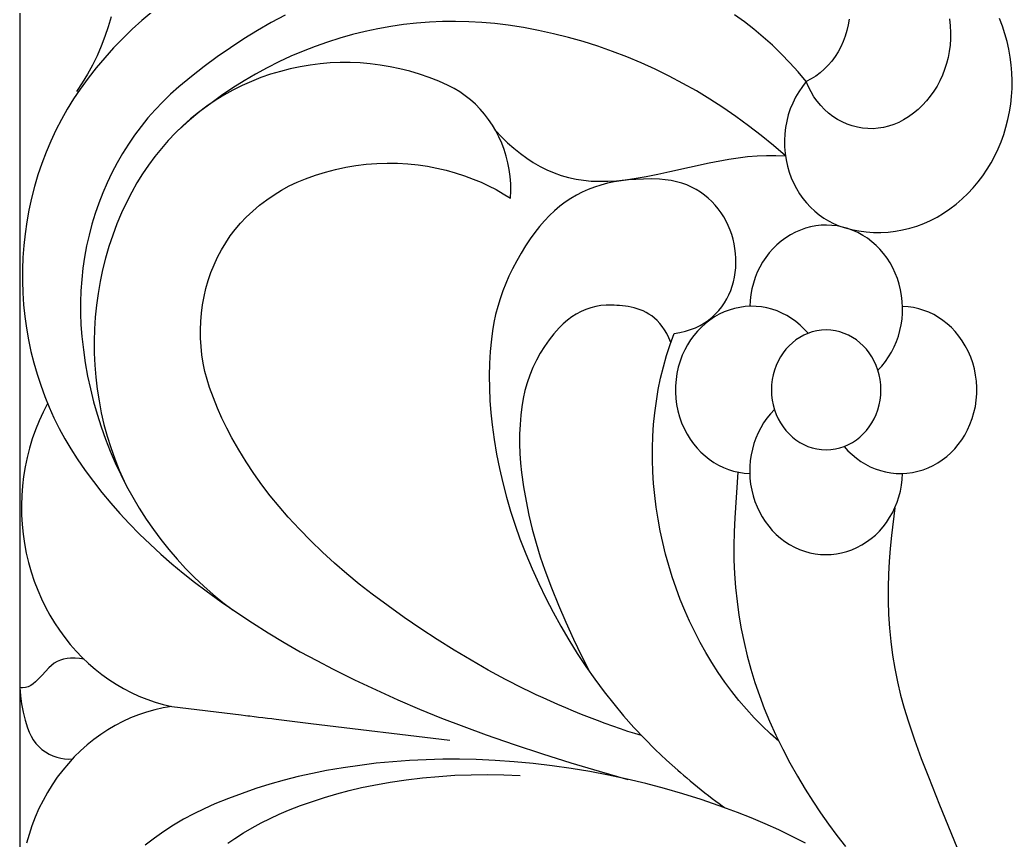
# Model space of a CAD drawing. Header units: millimetres. Extents: x 5940 to 9066, y 1327 to 3250.
# Drawn here: x 6726.5 to 6892.7, y 2770.7 to 2908.1 of the extents above; entities that cross this region are included whole.
import ezdxf

# ---------------------------------------------------------------- set-up
doc = ezdxf.new("R2010")
doc.units = ezdxf.units.MM
doc.layers.add('Default Layer', color=7, linetype='Continuous', lineweight=30)

msp = doc.modelspace()

# ---------------------------------------------------------------- linework, layer by layer
at = {"layer": 'Default Layer', "color": 18, "lineweight": 30, "true_color": 0x000000}
for points in [[(6748.6, 2909.36), (6746.93, 2907.94), (6745.31, 2906.47), (6743.74, 2904.94), (6742.22, 2903.35), (6740.74, 2901.71), (6739.32, 2900.01), (6737.95, 2898.26), (6736.63, 2896.46), (6736.63, 2896.46), (6735.51, 2894.81), (6734.46, 2893.11), (6733.47, 2891.37), (6732.54, 2889.58), (6731.69, 2887.76), (6730.9, 2885.9), (6730.18, 2884.01), (6729.53, 2882.08), (6728.95, 2880.12), (6728.95, 2880.12), (6728.45, 2878.17), (6728.02, 2876.2), (6727.67, 2874.23), (6727.38, 2872.24), (6727.17, 2870.26), (6727.02, 2868.27), (6726.95, 2866.28), (6726.95, 2864.29), (6727.01, 2862.31), (6727.15, 2860.33), (6727.35, 2858.36), (6727.62, 2856.4), (6727.96, 2854.45), (6728.37, 2852.52), (6728.85, 2850.61), (6729.39, 2848.71), (6730, 2846.84), (6730.68, 2844.99), (6731.42, 2843.17), (6732.23, 2841.37), (6733.1, 2839.61), (6734.04, 2837.88), (6735.04, 2836.18), (6736.11, 2834.52), (6736.11, 2834.52), (6737.44, 2832.6), (6738.82, 2830.72), (6740.25, 2828.89), (6741.73, 2827.1), (6743.26, 2825.37), (6744.83, 2823.68), (6744.83, 2823.68), (6746.56, 2821.93), (6748.33, 2820.22), (6750.13, 2818.56), (6751.97, 2816.95), (6753.84, 2815.39), (6755.75, 2813.88), (6757.69, 2812.41), (6757.69, 2812.41), (6760.24, 2810.57), (6762.83, 2808.79), (6765.45, 2807.06), (6768.1, 2805.39), (6770.77, 2803.78), (6773.48, 2802.23), (6776.22, 2800.74), (6778.98, 2799.3), (6778.98, 2799.3), (6782.56, 2797.53), (6786.17, 2795.83), (6789.8, 2794.19), (6793.46, 2792.62), (6797.15, 2791.12), (6800.85, 2789.68), (6804.58, 2788.32), (6804.58, 2788.32), (6809.29, 2786.68), (6814.03, 2785.11), (6818.78, 2783.61), (6823.55, 2782.19), (6828.34, 2780.84)], [(6741.79, 2908.55), (6741.3, 2906.88), (6740.75, 2905.24), (6740.13, 2903.62), (6739.44, 2902.04), (6738.68, 2900.48), (6737.85, 2898.97), (6736.95, 2897.49), (6735.99, 2896.06)], [(6770.94, 2908.86), (6768.6, 2907.6), (6766.29, 2906.26), (6764.01, 2904.86), (6761.77, 2903.39), (6759.56, 2901.85), (6757.38, 2900.24), (6755.24, 2898.57), (6753.14, 2896.82), (6753.14, 2896.82), (6751.76, 2895.6), (6750.45, 2894.33), (6749.18, 2893), (6747.97, 2891.63), (6746.82, 2890.2), (6745.73, 2888.74), (6744.69, 2887.22), (6743.71, 2885.67), (6742.79, 2884.08), (6741.94, 2882.45), (6741.14, 2880.78), (6740.41, 2879.08), (6739.73, 2877.35), (6739.13, 2875.6), (6738.58, 2873.82), (6738.11, 2872.01), (6737.7, 2870.18), (6737.35, 2868.33), (6737.08, 2866.47), (6736.87, 2864.58), (6736.73, 2862.69), (6736.66, 2860.78), (6736.67, 2858.87), (6736.75, 2856.95), (6736.9, 2855.02), (6736.9, 2855.02), (6737.15, 2852.79), (6737.47, 2850.59), (6737.86, 2848.4), (6738.32, 2846.24), (6738.85, 2844.1), (6739.45, 2841.99), (6740.11, 2839.9), (6740.84, 2837.85), (6741.63, 2835.83), (6742.48, 2833.84), (6743.4, 2831.88), (6744.38, 2829.96), (6745.42, 2828.09), (6746.51, 2826.25), (6747.67, 2824.45), (6748.88, 2822.7), (6750.15, 2820.99), (6751.47, 2819.33), (6752.85, 2817.72), (6754.28, 2816.16), (6755.77, 2814.65), (6757.3, 2813.2), (6758.89, 2811.8), (6760.53, 2810.46), (6762.21, 2809.18)], [(6882.17, 2908.2), (6882.3, 2907.03), (6882.3, 2907.03), (6882.36, 2905.95), (6882.35, 2904.88), (6882.28, 2903.82), (6882.14, 2902.78), (6881.95, 2901.75), (6881.69, 2900.74), (6881.37, 2899.75), (6881, 2898.79), (6880.58, 2897.86), (6880.1, 2896.96), (6879.56, 2896.1), (6878.98, 2895.28), (6878.34, 2894.49), (6877.66, 2893.75), (6876.93, 2893.06), (6876.16, 2892.41), (6875.34, 2891.82), (6874.48, 2891.29), (6874.48, 2891.29), (6873.68, 2890.87), (6872.85, 2890.52), (6872, 2890.24), (6871.14, 2890.03), (6870.27, 2889.89), (6869.4, 2889.82), (6868.52, 2889.83), (6867.64, 2889.91), (6866.77, 2890.06), (6865.9, 2890.28), (6865.05, 2890.58), (6865.05, 2890.58), (6864.22, 2890.95), (6863.43, 2891.38), (6862.67, 2891.88), (6861.94, 2892.43), (6861.27, 2893.04), (6860.63, 2893.7), (6860.04, 2894.42), (6859.5, 2895.18), (6859.02, 2895.99), (6858.59, 2896.84), (6858.21, 2897.72), (6858.21, 2897.72), (6856.86, 2899.33), (6855.46, 2900.87), (6854.01, 2902.36), (6852.53, 2903.79), (6851.01, 2905.16), (6849.44, 2906.48), (6847.84, 2907.73), (6846.21, 2908.92)], [(6865.37, 2908.18), (6865.22, 2907.21), (6865.01, 2906.25), (6865.01, 2906.25), (6864.73, 2905.31), (6864.4, 2904.41), (6864, 2903.53), (6863.55, 2902.7), (6863.04, 2901.9), (6862.49, 2901.15), (6861.88, 2900.45), (6861.23, 2899.79), (6860.54, 2899.19), (6859.8, 2898.64), (6859.02, 2898.15), (6858.21, 2897.72), (6858.21, 2897.72), (6857.55, 2896.89), (6856.94, 2896), (6856.41, 2895.08), (6855.94, 2894.12), (6855.53, 2893.13), (6855.19, 2892.12), (6854.93, 2891.08), (6854.73, 2890.02), (6854.6, 2888.95), (6854.55, 2887.86), (6854.57, 2886.78), (6854.66, 2885.69), (6854.82, 2884.6), (6855.06, 2883.52), (6855.06, 2883.52), (6855.35, 2882.54), (6855.7, 2881.58), (6856.11, 2880.66), (6856.57, 2879.78), (6857.09, 2878.94), (6857.65, 2878.14), (6858.26, 2877.38), (6858.92, 2876.67), (6859.62, 2876.02), (6860.36, 2875.41), (6861.13, 2874.86), (6861.95, 2874.37), (6862.79, 2873.94), (6863.67, 2873.57), (6864.58, 2873.26), (6864.58, 2873.26), (6865.79, 2872.94), (6867.01, 2872.7), (6868.24, 2872.54), (6869.46, 2872.45), (6870.69, 2872.44), (6871.91, 2872.51), (6873.13, 2872.65), (6874.33, 2872.86), (6875.53, 2873.15), (6876.71, 2873.51), (6877.87, 2873.95), (6879.01, 2874.45), (6880.12, 2875.03), (6881.21, 2875.68), (6882.27, 2876.4), (6882.27, 2876.4), (6883.32, 2877.2), (6884.31, 2878.06), (6885.26, 2878.96), (6886.14, 2879.92), (6886.98, 2880.91), (6887.76, 2881.95), (6888.49, 2883.02), (6889.16, 2884.13), (6889.77, 2885.27), (6890.33, 2886.44), (6890.82, 2887.64), (6891.27, 2888.86), (6891.65, 2890.1), (6891.97, 2891.37), (6892.24, 2892.64), (6892.44, 2893.94), (6892.58, 2895.24), (6892.66, 2896.55), (6892.68, 2897.87), (6892.64, 2899.18), (6892.53, 2900.5), (6892.36, 2901.82), (6892.13, 2903.13), (6891.83, 2904.43), (6891.47, 2905.72), (6891.04, 2907), (6890.54, 2908.26)], [(6806.23, 2889.47), (6807.19, 2888.45), (6808.2, 2887.47), (6809.25, 2886.54), (6810.33, 2885.65), (6810.33, 2885.65), (6811.39, 2884.87), (6812.49, 2884.15), (6813.62, 2883.51), (6814.78, 2882.94), (6815.97, 2882.44), (6817.18, 2882.01), (6818.41, 2881.66), (6819.66, 2881.38), (6820.92, 2881.18), (6822.2, 2881.05), (6823.48, 2881.01), (6823.48, 2881.01), (6824.96, 2881.03), (6826.43, 2881.11), (6827.89, 2881.26), (6829.36, 2881.46), (6829.36, 2881.46), (6831.37, 2881.8), (6833.37, 2882.2), (6835.37, 2882.64), (6835.37, 2882.64), (6838.65, 2883.39), (6841.94, 2884.08), (6845.25, 2884.71), (6845.25, 2884.71), (6846.81, 2884.96), (6848.39, 2885.15), (6849.97, 2885.27), (6851.55, 2885.33), (6853.13, 2885.32), (6854.71, 2885.25), (6854.71, 2885.25), (6852.7, 2887.01), (6850.64, 2888.7), (6848.55, 2890.32), (6846.42, 2891.88), (6844.25, 2893.37), (6842.04, 2894.79), (6839.81, 2896.14), (6837.54, 2897.42), (6835.24, 2898.63), (6832.91, 2899.78), (6830.55, 2900.85), (6828.16, 2901.84), (6825.75, 2902.77), (6823.32, 2903.62), (6820.86, 2904.4), (6818.38, 2905.1), (6815.88, 2905.73), (6813.36, 2906.28), (6810.83, 2906.75), (6808.28, 2907.15), (6808.28, 2907.15), (6806.08, 2907.42), (6803.88, 2907.62), (6801.69, 2907.74), (6799.49, 2907.79), (6797.3, 2907.76), (6795.12, 2907.67), (6792.94, 2907.5), (6790.78, 2907.26), (6788.62, 2906.95), (6786.47, 2906.57), (6784.34, 2906.11), (6782.22, 2905.59), (6780.12, 2905), (6778.04, 2904.34), (6775.97, 2903.61), (6773.93, 2902.82), (6771.9, 2901.96), (6769.9, 2901.02), (6767.93, 2900.03), (6765.98, 2898.97), (6764.06, 2897.84), (6762.16, 2896.64), (6760.3, 2895.39), (6758.47, 2894.06), (6756.67, 2892.68), (6754.91, 2891.23), (6753.18, 2889.71)], [(6830.61, 2788.17), (6829.5, 2788.51), (6828.32, 2788.88), (6827.1, 2789.29), (6825.84, 2789.73), (6824.55, 2790.2), (6823.24, 2790.69), (6821.91, 2791.21), (6820.57, 2791.73), (6819.24, 2792.27), (6817.93, 2792.82), (6816.63, 2793.38), (6815.37, 2793.93), (6814.15, 2794.48), (6812.97, 2795.02), (6811.85, 2795.56), (6810.79, 2796.08), (6810.79, 2796.08), (6807.86, 2797.59), (6804.95, 2799.16), (6802.08, 2800.8), (6799.23, 2802.5), (6796.42, 2804.25), (6793.64, 2806.07), (6790.89, 2807.95), (6788.17, 2809.89), (6785.49, 2811.88), (6785.49, 2811.88), (6783.35, 2813.55), (6781.26, 2815.28), (6779.21, 2817.06), (6777.2, 2818.91), (6775.24, 2820.81), (6773.32, 2822.76), (6771.45, 2824.77), (6771.45, 2824.77), (6769.92, 2826.52), (6768.45, 2828.31), (6767.04, 2830.16), (6765.69, 2832.07), (6764.4, 2834.02), (6763.17, 2836.02), (6762, 2838.06), (6762, 2838.06), (6761.15, 2839.68), (6760.35, 2841.33), (6759.61, 2843.01), (6758.92, 2844.72), (6758.3, 2846.46), (6758.3, 2846.46), (6757.87, 2847.81), (6757.51, 2849.18), (6757.23, 2850.56), (6757.01, 2851.95), (6756.85, 2853.35), (6756.77, 2854.75), (6756.75, 2856.15), (6756.81, 2857.55), (6756.92, 2858.94), (6757.11, 2860.33), (6757.36, 2861.7), (6757.68, 2863.06), (6758.07, 2864.4), (6758.52, 2865.72), (6759.03, 2867.02), (6759.62, 2868.29), (6760.26, 2869.54), (6760.26, 2869.54), (6760.98, 2870.73), (6761.75, 2871.87), (6762.58, 2872.96), (6763.46, 2874), (6764.4, 2874.98), (6764.4, 2874.98), (6765.51, 2876.02), (6766.66, 2876.99), (6767.85, 2877.91), (6769.08, 2878.75), (6770.34, 2879.53), (6771.64, 2880.23), (6772.98, 2880.87), (6774.34, 2881.43), (6774.34, 2881.43), (6776, 2882.03), (6777.68, 2882.54), (6779.37, 2882.99), (6781.08, 2883.36), (6782.8, 2883.65), (6784.53, 2883.86), (6786.27, 2884), (6788, 2884.06), (6789.75, 2884.05), (6791.49, 2883.95), (6793.23, 2883.78), (6793.23, 2883.78), (6794.8, 2883.54), (6796.36, 2883.23), (6797.9, 2882.86), (6799.43, 2882.43), (6800.95, 2881.93), (6802.45, 2881.37), (6802.45, 2881.37), (6803.74, 2880.84), (6805, 2880.25), (6806.25, 2879.62), (6807.47, 2878.93), (6808.68, 2878.21), (6808.68, 2878.21), (6808.73, 2879.41), (6808.71, 2880.61), (6808.62, 2881.8), (6808.47, 2882.97), (6808.25, 2884.11), (6807.96, 2885.24), (6807.62, 2886.34), (6807.21, 2887.42), (6806.75, 2888.46), (6806.23, 2889.47), (6805.65, 2890.44), (6805.02, 2891.38), (6804.34, 2892.27), (6803.6, 2893.11), (6802.82, 2893.91), (6801.99, 2894.65), (6801.11, 2895.34), (6800.19, 2895.98), (6799.23, 2896.55), (6798.23, 2897.06), (6798.23, 2897.06), (6796.65, 2897.76), (6795.05, 2898.39), (6793.43, 2898.95), (6791.8, 2899.44), (6790.15, 2899.86), (6788.5, 2900.21), (6786.84, 2900.49), (6785.17, 2900.7), (6783.49, 2900.84), (6781.82, 2900.9), (6780.14, 2900.9), (6778.46, 2900.83), (6776.78, 2900.69), (6775.11, 2900.48), (6773.45, 2900.2), (6771.79, 2899.85), (6770.14, 2899.42), (6768.51, 2898.93), (6766.89, 2898.37), (6765.28, 2897.73), (6765.28, 2897.73), (6763.72, 2897.04), (6762.19, 2896.27), (6760.7, 2895.44), (6759.24, 2894.54), (6757.82, 2893.57), (6756.44, 2892.55), (6755.11, 2891.46), (6753.81, 2890.31), (6752.56, 2889.11), (6751.36, 2887.84), (6750.21, 2886.53), (6749.11, 2885.16), (6748.06, 2883.74), (6747.06, 2882.27), (6746.12, 2880.75), (6745.24, 2879.18), (6744.41, 2877.57), (6744.41, 2877.57), (6743.56, 2875.74), (6742.78, 2873.87), (6742.07, 2871.98), (6741.44, 2870.07), (6740.87, 2868.13), (6740.38, 2866.18), (6739.96, 2864.21), (6739.62, 2862.23), (6739.34, 2860.24), (6739.14, 2858.25), (6739.02, 2856.24), (6738.96, 2854.23), (6738.98, 2852.23), (6739.07, 2850.22), (6739.23, 2848.22), (6739.46, 2846.22), (6739.77, 2844.23), (6740.15, 2842.26), (6740.6, 2840.29), (6741.13, 2838.35), (6741.73, 2836.42), (6742.4, 2834.51), (6743.14, 2832.63), (6743.96, 2830.77)], [(6853.61, 2787.22), (6852.19, 2788.48), (6850.8, 2789.79), (6849.47, 2791.16), (6848.17, 2792.58), (6846.93, 2794.05), (6845.72, 2795.57), (6844.57, 2797.14), (6843.46, 2798.74), (6842.4, 2800.39), (6841.39, 2802.07), (6840.43, 2803.79), (6839.52, 2805.55), (6838.67, 2807.33), (6837.86, 2809.15), (6837.11, 2810.99), (6836.41, 2812.86), (6835.76, 2814.75), (6835.17, 2816.65), (6834.64, 2818.58), (6834.16, 2820.52), (6833.74, 2822.48), (6833.38, 2824.44), (6833.07, 2826.42), (6832.83, 2828.4), (6832.64, 2830.38), (6832.52, 2832.37), (6832.46, 2834.36), (6832.46, 2836.34), (6832.53, 2838.32), (6832.65, 2840.29), (6832.85, 2842.25), (6833.11, 2844.2), (6833.43, 2846.14), (6833.82, 2848.06), (6834.28, 2849.96), (6834.81, 2851.83), (6835.4, 2853.69), (6836.07, 2855.52), (6836.07, 2855.52), (6837.04, 2855.68), (6837.96, 2855.9), (6838.82, 2856.17), (6839.64, 2856.49), (6840.42, 2856.86), (6841.14, 2857.28), (6841.82, 2857.75), (6842.45, 2858.25), (6843.03, 2858.79), (6843.57, 2859.37), (6844.05, 2859.98), (6844.5, 2860.63), (6844.89, 2861.3), (6845.24, 2861.99), (6845.55, 2862.71), (6845.8, 2863.45), (6846.02, 2864.2), (6846.19, 2864.97), (6846.31, 2865.75), (6846.39, 2866.54), (6846.42, 2867.34), (6846.41, 2868.14), (6846.36, 2868.94), (6846.26, 2869.73), (6846.12, 2870.53), (6845.94, 2871.31), (6845.72, 2872.09), (6845.45, 2872.85), (6845.14, 2873.6), (6844.78, 2874.33), (6844.39, 2875.04), (6843.95, 2875.73), (6843.47, 2876.39), (6842.96, 2877.02), (6842.4, 2877.62), (6841.8, 2878.18), (6841.15, 2878.71), (6840.47, 2879.2), (6839.75, 2879.65), (6838.99, 2880.05), (6838.19, 2880.4), (6837.35, 2880.7), (6836.47, 2880.95), (6835.56, 2881.15), (6834.6, 2881.28), (6833.61, 2881.36), (6833.61, 2881.36), (6832.26, 2881.4), (6830.94, 2881.39), (6829.67, 2881.34), (6828.43, 2881.25), (6827.23, 2881.11), (6826.06, 2880.92), (6824.92, 2880.68), (6823.82, 2880.39), (6822.75, 2880.05), (6821.71, 2879.66), (6820.7, 2879.2), (6819.72, 2878.7), (6818.76, 2878.13), (6817.83, 2877.51), (6816.93, 2876.82), (6816.04, 2876.08), (6815.19, 2875.27), (6814.35, 2874.39), (6813.53, 2873.45), (6812.73, 2872.44), (6811.95, 2871.36), (6811.19, 2870.21), (6810.44, 2868.99), (6809.71, 2867.7), (6808.99, 2866.33), (6808.99, 2866.33), (6808.41, 2865.12), (6807.87, 2863.89), (6807.37, 2862.64), (6806.92, 2861.35), (6806.53, 2860.04), (6806.18, 2858.71), (6805.89, 2857.36), (6805.65, 2855.99), (6805.47, 2854.59), (6805.47, 2854.59), (6805.29, 2852.53), (6805.17, 2850.47), (6805.12, 2848.41), (6805.14, 2846.35), (6805.23, 2844.3), (6805.38, 2842.25), (6805.6, 2840.21), (6805.6, 2840.21), (6805.95, 2837.75), (6806.36, 2835.31), (6806.84, 2832.89), (6807.39, 2830.49), (6808, 2828.12), (6808.69, 2825.77), (6809.44, 2823.44), (6810.25, 2821.15), (6810.25, 2821.15), (6811.24, 2818.61), (6812.29, 2816.1), (6813.4, 2813.63), (6814.57, 2811.21), (6815.8, 2808.83), (6817.08, 2806.49), (6818.42, 2804.2), (6819.82, 2801.95), (6821.27, 2799.76), (6822.78, 2797.61), (6824.34, 2795.51), (6825.96, 2793.47), (6827.62, 2791.48), (6829.34, 2789.54), (6831.1, 2787.66), (6832.92, 2785.83), (6834.78, 2784.07), (6836.69, 2782.36), (6836.69, 2782.36), (6837.15, 2781.97), (6837.65, 2781.54), (6838.19, 2781.09), (6838.76, 2780.61), (6839.36, 2780.12), (6839.97, 2779.61), (6840.6, 2779.11), (6841.22, 2778.61), (6841.85, 2778.12), (6842.45, 2777.65), (6843.04, 2777.2), (6843.61, 2776.78), (6844.14, 2776.4), (6844.62, 2776.07)], [(6870.2, 2849.37), (6870.85, 2850.07), (6871.45, 2850.82), (6872, 2851.6), (6872.49, 2852.42), (6872.93, 2853.28), (6873.31, 2854.16), (6873.63, 2855.07), (6873.89, 2856), (6874.1, 2856.96), (6874.24, 2857.92), (6874.32, 2858.9), (6874.34, 2859.89), (6874.29, 2860.88), (6874.18, 2861.87), (6874.18, 2861.87), (6874, 2862.85), (6873.77, 2863.81), (6873.47, 2864.75), (6873.12, 2865.65), (6872.71, 2866.52), (6872.24, 2867.35), (6871.73, 2868.15), (6871.16, 2868.9), (6870.55, 2869.62), (6869.89, 2870.28), (6869.19, 2870.9), (6868.45, 2871.46), (6867.67, 2871.96), (6866.85, 2872.41), (6866.85, 2872.41), (6866, 2872.79), (6865.14, 2873.11), (6864.27, 2873.35), (6863.38, 2873.53), (6862.49, 2873.63), (6861.6, 2873.67), (6860.71, 2873.64), (6859.82, 2873.55), (6858.94, 2873.38), (6858.07, 2873.15), (6857.22, 2872.85), (6856.38, 2872.49), (6855.56, 2872.05), (6854.77, 2871.56), (6854.77, 2871.56), (6854.01, 2871), (6853.29, 2870.38), (6852.62, 2869.72), (6852, 2869.01), (6851.43, 2868.26), (6850.9, 2867.47), (6850.43, 2866.64), (6850.01, 2865.78), (6849.65, 2864.89), (6849.35, 2863.97), (6849.1, 2863.02), (6848.92, 2862.05), (6848.8, 2861.07), (6848.74, 2860.07)], [(6835.53, 2854.04), (6835.21, 2854.8), (6834.86, 2855.5), (6834.49, 2856.13), (6834.1, 2856.7), (6833.68, 2857.22), (6833.25, 2857.68), (6832.81, 2858.1), (6832.35, 2858.46), (6831.87, 2858.78), (6831.39, 2859.06), (6830.9, 2859.3), (6830.41, 2859.5), (6829.91, 2859.67), (6829.4, 2859.82), (6828.9, 2859.93), (6828.4, 2860.03), (6827.91, 2860.1), (6827.42, 2860.15), (6826.94, 2860.2), (6826.47, 2860.23), (6826.01, 2860.25), (6825.56, 2860.27), (6825.56, 2860.27), (6824.69, 2860.26), (6823.83, 2860.19), (6822.97, 2860.04), (6822.13, 2859.82), (6821.3, 2859.54), (6820.49, 2859.19), (6819.7, 2858.77), (6818.93, 2858.29), (6818.2, 2857.75), (6817.49, 2857.14), (6816.82, 2856.48), (6816.82, 2856.48), (6815.95, 2855.49), (6815.13, 2854.45), (6814.36, 2853.36), (6813.66, 2852.22), (6813.02, 2851.04), (6812.44, 2849.82), (6811.93, 2848.56), (6811.48, 2847.27), (6811.1, 2845.96), (6810.8, 2844.62), (6810.56, 2843.25), (6810.39, 2841.87), (6810.39, 2841.87), (6810.27, 2840.26), (6810.21, 2838.65), (6810.2, 2837.04), (6810.26, 2835.44), (6810.37, 2833.83), (6810.54, 2832.24), (6810.54, 2832.24), (6810.88, 2829.83), (6811.29, 2827.44), (6811.77, 2825.08), (6812.33, 2822.73), (6812.96, 2820.42), (6813.66, 2818.13), (6814.43, 2815.87), (6814.43, 2815.87), (6815.53, 2812.93), (6816.7, 2810.02), (6817.92, 2807.16), (6819.21, 2804.33), (6820.57, 2801.54), (6821.99, 2798.79)], [(6858.53, 2855.55), (6857.88, 2856.27), (6857.2, 2856.92), (6856.48, 2857.52), (6855.73, 2858.06), (6854.95, 2858.53), (6854.14, 2858.95), (6853.31, 2859.3), (6852.46, 2859.59), (6851.59, 2859.81), (6850.7, 2859.97), (6849.81, 2860.06), (6848.91, 2860.08), (6848, 2860.03), (6847.09, 2859.9), (6847.09, 2859.9), (6846.19, 2859.71), (6845.32, 2859.45), (6844.46, 2859.13), (6843.64, 2858.74), (6842.84, 2858.29), (6842.08, 2857.78), (6841.35, 2857.22), (6840.66, 2856.6), (6840.01, 2855.93), (6839.4, 2855.21), (6838.84, 2854.45), (6838.33, 2853.64), (6837.86, 2852.78), (6837.45, 2851.89), (6837.45, 2851.89), (6837.08, 2850.89), (6836.78, 2849.87), (6836.55, 2848.84), (6836.4, 2847.8), (6836.31, 2846.75), (6836.3, 2845.7), (6836.37, 2844.65), (6836.5, 2843.61), (6836.71, 2842.58), (6836.98, 2841.57), (6837.33, 2840.58), (6837.75, 2839.61), (6838.24, 2838.67), (6838.24, 2838.67), (6838.75, 2837.84), (6839.31, 2837.06), (6839.91, 2836.33), (6840.56, 2835.65), (6841.25, 2835.02), (6841.97, 2834.45), (6842.73, 2833.94), (6843.52, 2833.48), (6844.34, 2833.08), (6845.18, 2832.75), (6846.04, 2832.48), (6846.93, 2832.28), (6847.83, 2832.15), (6848.74, 2832.08)], [(6864.54, 2836.6), (6865.19, 2835.89), (6865.87, 2835.23), (6866.59, 2834.64), (6867.34, 2834.1), (6868.12, 2833.62), (6868.93, 2833.21), (6869.76, 2832.85), (6870.62, 2832.57), (6871.49, 2832.34), (6872.37, 2832.19), (6873.26, 2832.1), (6874.17, 2832.08), (6875.07, 2832.13), (6875.98, 2832.25), (6875.98, 2832.25), (6876.88, 2832.44), (6877.76, 2832.7), (6878.61, 2833.03), (6879.43, 2833.42), (6880.23, 2833.86), (6880.99, 2834.37), (6881.72, 2834.93), (6882.41, 2835.55), (6883.06, 2836.22), (6883.67, 2836.94), (6884.23, 2837.71), (6884.75, 2838.52), (6885.21, 2839.37), (6885.62, 2840.27), (6885.62, 2840.27), (6885.99, 2841.26), (6886.29, 2842.28), (6886.52, 2843.31), (6886.68, 2844.36), (6886.76, 2845.41), (6886.77, 2846.46), (6886.71, 2847.51), (6886.57, 2848.55), (6886.37, 2849.58), (6886.09, 2850.59), (6885.74, 2851.58), (6885.32, 2852.55), (6884.84, 2853.48), (6884.84, 2853.48), (6884.32, 2854.31), (6883.77, 2855.09), (6883.16, 2855.83), (6882.51, 2856.51), (6881.82, 2857.13), (6881.1, 2857.71), (6880.34, 2858.22), (6879.55, 2858.68), (6878.74, 2859.07), (6877.9, 2859.4), (6877.03, 2859.67), (6876.15, 2859.87), (6875.25, 2860.01), (6874.33, 2860.07)], [(6861.54, 2856.11), (6860.74, 2856.07), (6859.97, 2855.96), (6859.22, 2855.79), (6858.49, 2855.54), (6857.79, 2855.24), (6857.12, 2854.87), (6856.48, 2854.45), (6855.88, 2853.98), (6855.32, 2853.45), (6854.79, 2852.88), (6854.31, 2852.26), (6853.88, 2851.6), (6853.49, 2850.9), (6853.16, 2850.17), (6852.88, 2849.4), (6852.66, 2848.61), (6852.5, 2847.79), (6852.4, 2846.94), (6852.36, 2846.08), (6852.36, 2846.08), (6852.4, 2845.21), (6852.5, 2844.37), (6852.66, 2843.55), (6852.88, 2842.75), (6853.16, 2841.98), (6853.49, 2841.25), (6853.88, 2840.55), (6854.31, 2839.89), (6854.79, 2839.28), (6855.32, 2838.7), (6855.88, 2838.18), (6856.48, 2837.7), (6857.12, 2837.28), (6857.79, 2836.92), (6858.49, 2836.61), (6859.22, 2836.37), (6859.97, 2836.19), (6860.74, 2836.08), (6861.54, 2836.05), (6861.54, 2836.05), (6862.33, 2836.08), (6863.1, 2836.19), (6863.85, 2836.37), (6864.58, 2836.61), (6865.28, 2836.92), (6865.95, 2837.28), (6866.59, 2837.7), (6867.19, 2838.18), (6867.76, 2838.7), (6868.28, 2839.28), (6868.76, 2839.89), (6869.19, 2840.55), (6869.58, 2841.25), (6869.91, 2841.98), (6870.19, 2842.75), (6870.41, 2843.55), (6870.58, 2844.37), (6870.68, 2845.21), (6870.71, 2846.08), (6870.71, 2846.08), (6870.68, 2846.94), (6870.58, 2847.79), (6870.41, 2848.61), (6870.19, 2849.4), (6869.91, 2850.17), (6869.58, 2850.9), (6869.19, 2851.6), (6868.76, 2852.26), (6868.28, 2852.88), (6867.76, 2853.45), (6867.19, 2853.98), (6866.59, 2854.45), (6865.95, 2854.87), (6865.28, 2855.24), (6864.58, 2855.54), (6863.85, 2855.79), (6863.1, 2855.96), (6862.33, 2856.07), (6861.54, 2856.11)], [(6731.16, 2843.79), (6730.42, 2842.35), (6729.74, 2840.88), (6729.14, 2839.38), (6728.6, 2837.86), (6728.13, 2836.31), (6727.74, 2834.75), (6727.41, 2833.17), (6727.15, 2831.58), (6726.96, 2829.98), (6726.84, 2828.37), (6726.79, 2826.76), (6726.81, 2825.15), (6726.9, 2823.54), (6727.06, 2821.93), (6727.29, 2820.33), (6727.59, 2818.73), (6727.96, 2817.15), (6728.41, 2815.59), (6728.92, 2814.04), (6729.5, 2812.52), (6729.5, 2812.52), (6730.12, 2811.09), (6730.8, 2809.71), (6731.53, 2808.37), (6732.31, 2807.07), (6733.14, 2805.82), (6734.03, 2804.61), (6734.95, 2803.45), (6735.93, 2802.34), (6736.95, 2801.28), (6738.01, 2800.27), (6739.11, 2799.32), (6740.25, 2798.42), (6741.42, 2797.57), (6742.63, 2796.79), (6743.88, 2796.07), (6745.16, 2795.4), (6746.46, 2794.8), (6747.8, 2794.26), (6749.16, 2793.79), (6750.54, 2793.39), (6751.95, 2793.05), (6751.95, 2793.05), (6763.59, 2791.64), (6763.59, 2791.64), (6764.32, 2791.55), (6764.32, 2791.55), (6764.68, 2791.5), (6764.68, 2791.5), (6765.05, 2791.46), (6765.05, 2791.46), (6765.78, 2791.37), (6765.78, 2791.37), (6766.14, 2791.33), (6766.14, 2791.33), (6766.5, 2791.28), (6766.5, 2791.28), (6767.23, 2791.2), (6767.23, 2791.2), (6767.59, 2791.15), (6767.59, 2791.15), (6767.96, 2791.11), (6767.96, 2791.11), (6768.69, 2791.02), (6768.69, 2791.02), (6769.05, 2790.97), (6769.05, 2790.97), (6769.41, 2790.93), (6769.41, 2790.93), (6775.24, 2790.22), (6775.24, 2790.22), (6798.52, 2787.4)], [(6852.87, 2842.79), (6852.22, 2842.08), (6851.62, 2841.34), (6851.07, 2840.55), (6850.58, 2839.73), (6850.15, 2838.87), (6849.77, 2837.99), (6849.44, 2837.08), (6849.18, 2836.15), (6848.98, 2835.2), (6848.83, 2834.23), (6848.75, 2833.25), (6848.73, 2832.27), (6848.78, 2831.27), (6848.89, 2830.28), (6848.89, 2830.28), (6849.07, 2829.3), (6849.31, 2828.34), (6849.6, 2827.41), (6849.96, 2826.51), (6850.37, 2825.64), (6850.83, 2824.8), (6851.35, 2824.01), (6851.91, 2823.25), (6852.52, 2822.54), (6853.18, 2821.87), (6853.88, 2821.26), (6854.62, 2820.7), (6855.41, 2820.19), (6856.22, 2819.74), (6856.22, 2819.74), (6857.07, 2819.36), (6857.93, 2819.05), (6858.81, 2818.8), (6859.69, 2818.63), (6860.58, 2818.52), (6861.47, 2818.48), (6862.36, 2818.51), (6863.25, 2818.61), (6864.13, 2818.77), (6865, 2819), (6865.86, 2819.3), (6866.7, 2819.67), (6867.51, 2820.1), (6868.31, 2820.6), (6868.31, 2820.6), (6869.07, 2821.16), (6869.78, 2821.77), (6870.45, 2822.43), (6871.07, 2823.14), (6871.65, 2823.89), (6872.17, 2824.68), (6872.64, 2825.51), (6873.06, 2826.38), (6873.42, 2827.27), (6873.72, 2828.19), (6873.97, 2829.13), (6874.15, 2830.1), (6874.28, 2831.08), (6874.33, 2832.08)], [(6846.77, 2832.31), (6846.25, 2824.65), (6846.25, 2824.65), (6846.13, 2822.31), (6846.08, 2819.96), (6846.1, 2817.63), (6846.2, 2815.29), (6846.37, 2812.97), (6846.62, 2810.65), (6846.94, 2808.35), (6847.33, 2806.06), (6847.79, 2803.78), (6848.33, 2801.53), (6848.93, 2799.29), (6849.61, 2797.08), (6850.36, 2794.89), (6851.18, 2792.72), (6852.06, 2790.58), (6852.06, 2790.58), (6853.13, 2788.22), (6854.26, 2785.9), (6855.46, 2783.62), (6856.72, 2781.38), (6858.04, 2779.18), (6858.04, 2779.18), (6859.3, 2777.19), (6860.6, 2775.24), (6861.95, 2773.33), (6863.34, 2771.45), (6864.76, 2769.6)], [(6873.03, 2826.31), (6872.5, 2821.68), (6872.5, 2821.68), (6872.27, 2819.53), (6872.1, 2817.36), (6871.98, 2815.19), (6871.91, 2813.02), (6871.91, 2813.02), (6871.9, 2810.74), (6871.97, 2808.45), (6872.12, 2806.18), (6872.34, 2803.91), (6872.64, 2801.65), (6873.01, 2799.41), (6873.46, 2797.18), (6873.99, 2794.97), (6874.59, 2792.79), (6875.26, 2790.62), (6875.26, 2790.62), (6876.33, 2787.48), (6877.47, 2784.36), (6878.66, 2781.26), (6878.66, 2781.26), (6880.53, 2776.59), (6882.43, 2771.94), (6882.43, 2771.94), (6883.52, 2769.22)], [(6737.28, 2800.95), (6736.52, 2801.06), (6735.76, 2801.13), (6735, 2801.15), (6735, 2801.15), (6734.42, 2801.11), (6733.85, 2801), (6733.3, 2800.83), (6732.77, 2800.59), (6732.27, 2800.29), (6731.79, 2799.92), (6731.36, 2799.5), (6731.36, 2799.5), (6730.25, 2798.32), (6729.13, 2797.16), (6729.13, 2797.16), (6728.75, 2796.83), (6728.34, 2796.56), (6727.91, 2796.36), (6727.44, 2796.23), (6726.97, 2796.18), (6726.97, 2796.18), (6726.74, 2796.19), (6726.51, 2796.24), (6726.51, 2796.24), (6726.63, 2794.85), (6726.81, 2793.48), (6727.07, 2792.12), (6727.39, 2790.78), (6727.79, 2789.46), (6727.79, 2789.46), (6728.06, 2788.75), (6728.39, 2788.08), (6728.77, 2787.45), (6729.21, 2786.87), (6729.69, 2786.34), (6730.22, 2785.86), (6730.79, 2785.43), (6731.4, 2785.07), (6732.04, 2784.78), (6732.72, 2784.55), (6732.72, 2784.55), (6733.36, 2784.4), (6734, 2784.3), (6734.65, 2784.25), (6735.31, 2784.26)], [(6751.95, 2793.05), (6750.53, 2792.81), (6749.12, 2792.5), (6747.74, 2792.12), (6746.39, 2791.66), (6745.06, 2791.14), (6743.76, 2790.54), (6742.49, 2789.88), (6741.25, 2789.16), (6740.05, 2788.37), (6738.89, 2787.52), (6737.76, 2786.6), (6736.68, 2785.63), (6735.63, 2784.61), (6734.64, 2783.52), (6733.69, 2782.38), (6732.78, 2781.19), (6731.94, 2779.95), (6731.14, 2778.66), (6730.4, 2777.33), (6729.71, 2775.94), (6729.71, 2775.94), (6729.09, 2774.52), (6728.54, 2773.08), (6728.06, 2771.62), (6727.64, 2770.13)], [(6858.1, 2770.16), (6855.86, 2771.3), (6853.59, 2772.39), (6851.31, 2773.42), (6849, 2774.39), (6846.67, 2775.31), (6846.67, 2775.31), (6843.64, 2776.42), (6840.6, 2777.46), (6837.53, 2778.42), (6834.45, 2779.32), (6831.35, 2780.13), (6828.23, 2780.88), (6825.11, 2781.55), (6821.97, 2782.15), (6818.82, 2782.67), (6815.66, 2783.12), (6812.49, 2783.49), (6809.31, 2783.79), (6806.12, 2784.01), (6802.93, 2784.16), (6802.93, 2784.16), (6800.14, 2784.22), (6797.34, 2784.21), (6794.55, 2784.14), (6791.76, 2784), (6788.98, 2783.8), (6786.2, 2783.53), (6783.42, 2783.19), (6780.65, 2782.79), (6777.89, 2782.31), (6777.89, 2782.31), (6775.5, 2781.84), (6773.11, 2781.31), (6770.75, 2780.7), (6768.39, 2780.03), (6766.05, 2779.3), (6763.73, 2778.5), (6761.43, 2777.64), (6759.15, 2776.72), (6759.15, 2776.72), (6757.37, 2775.93), (6755.63, 2775.07), (6753.92, 2774.15), (6752.25, 2773.16), (6750.63, 2772.11), (6749.04, 2771), (6747.49, 2769.82)], [(6761.32, 2770.14), (6762.51, 2770.95), (6762.51, 2770.95), (6763.95, 2771.87), (6765.41, 2772.73), (6766.91, 2773.54), (6768.42, 2774.31), (6769.95, 2775.02), (6771.51, 2775.67), (6771.51, 2775.67), (6773.51, 2776.45), (6775.52, 2777.16), (6777.55, 2777.82), (6779.6, 2778.42), (6781.65, 2778.97), (6783.73, 2779.46), (6785.81, 2779.89), (6785.81, 2779.89), (6788.51, 2780.36), (6791.21, 2780.77), (6793.93, 2781.09), (6796.65, 2781.35), (6799.37, 2781.52), (6802.1, 2781.62), (6804.83, 2781.65), (6807.56, 2781.6), (6810.29, 2781.47)]]:
    msp.add_lwpolyline(points, dxfattribs=at)
msp.add_polyline3d([(6726.51, 3072.11, 0), (6726.51, 2275.2, 0), (6726.51, 1478.3, 0)], dxfattribs=at)

doc.saveas('drawing.dxf')
